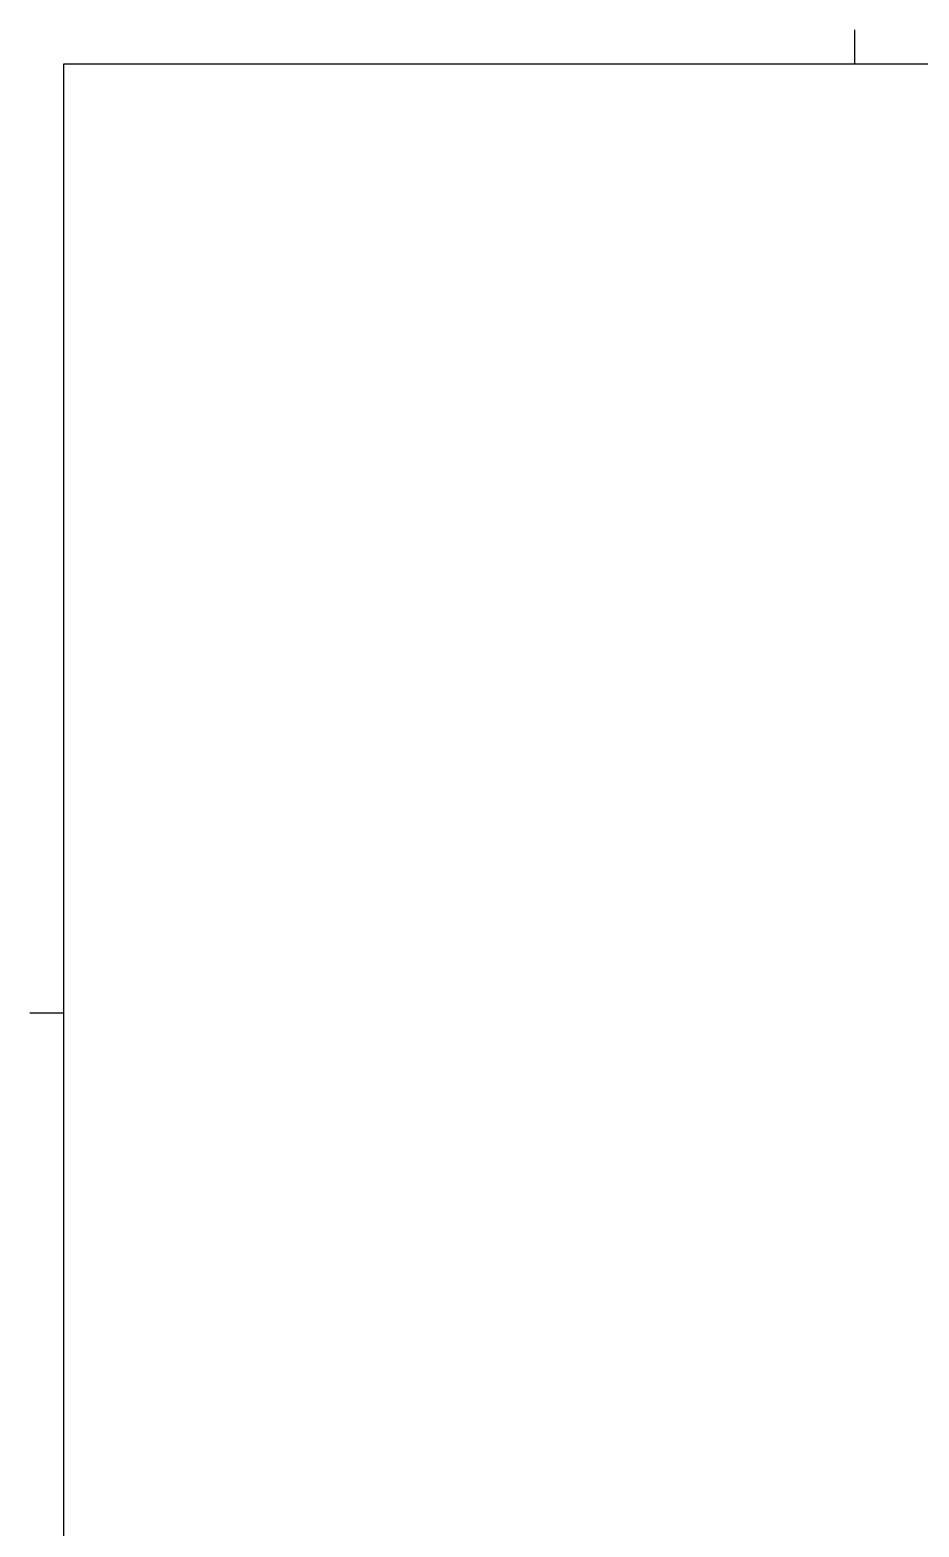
# Model space of a CAD drawing. Header units: inches. Extents: x -15 to 162, y -14 to 102.
# Drawn here: x -14.68 to 9.2, y 61.37 to 101.58 of the extents above; entities that cross this region are included whole.
import ezdxf
from ezdxf.enums import TextEntityAlignment as Align

# ---------------------------------------------------------------- set-up
doc = ezdxf.new("R2010")
doc.units = ezdxf.units.IN
doc.header["$MEASUREMENT"] = 0
doc.layers.add('ATTRIBUTE', color=3, linetype='Continuous')
doc.layers.add('TITLE BLOCK', color=8, linetype='Continuous')

# ---------------------------------------------------------------- blocks, each defined once
blk = doc.blocks.new('*U15')
at = {"layer": 'TITLE BLOCK'}
for p, q in [((4.1254, 0), (4.1254, 0.176)), ((0, -22.0023), (0, 0)), ((0, 0), (33.98, 0)), ((0, -4.9505), (-0.176, -4.9505))]:
    blk.add_line(p, q, dxfattribs=at)
at = {"layer": 'ATTRIBUTE'}
for tag, height, p in [('DESDATE', 0.1375, (29.8546, -20.3631)), ('DESCRIPTION1', 0.1375, (29.0295, -20.8944)), ('DESCRIPTION2', 0.1375, (29.0295, -21.1172)), ('SHEET', 0.22, (26.5542, -21.2872)), ('MACHNAME1', 0.1375, (29.0295, -21.6145)), ('DRAWINGNUM', 0.22, (32.3298, -21.6998)), ('MACHNAME2', 0.1375, (29.0295, -21.8373))]:
    blk.add_attdef(tag, text='', height=height, dxfattribs=at).set_placement(p, align=Align.MIDDLE)
blk.add_attdef('TOTAL', text='', height=0.22, dxfattribs=at).set_placement((26.5542, -21.8373), align=Align.MIDDLE_CENTER)

msp = doc.modelspace()

# ---------------------------------------------------------------- block references
at = {"xscale": 5.150152606739742, "yscale": 5.150152606739742, "zscale": 5.150152606739742}
msp.add_blockref('*U15', (-13.771, 100.673), dxfattribs=at)

doc.saveas('drawing.dxf')
